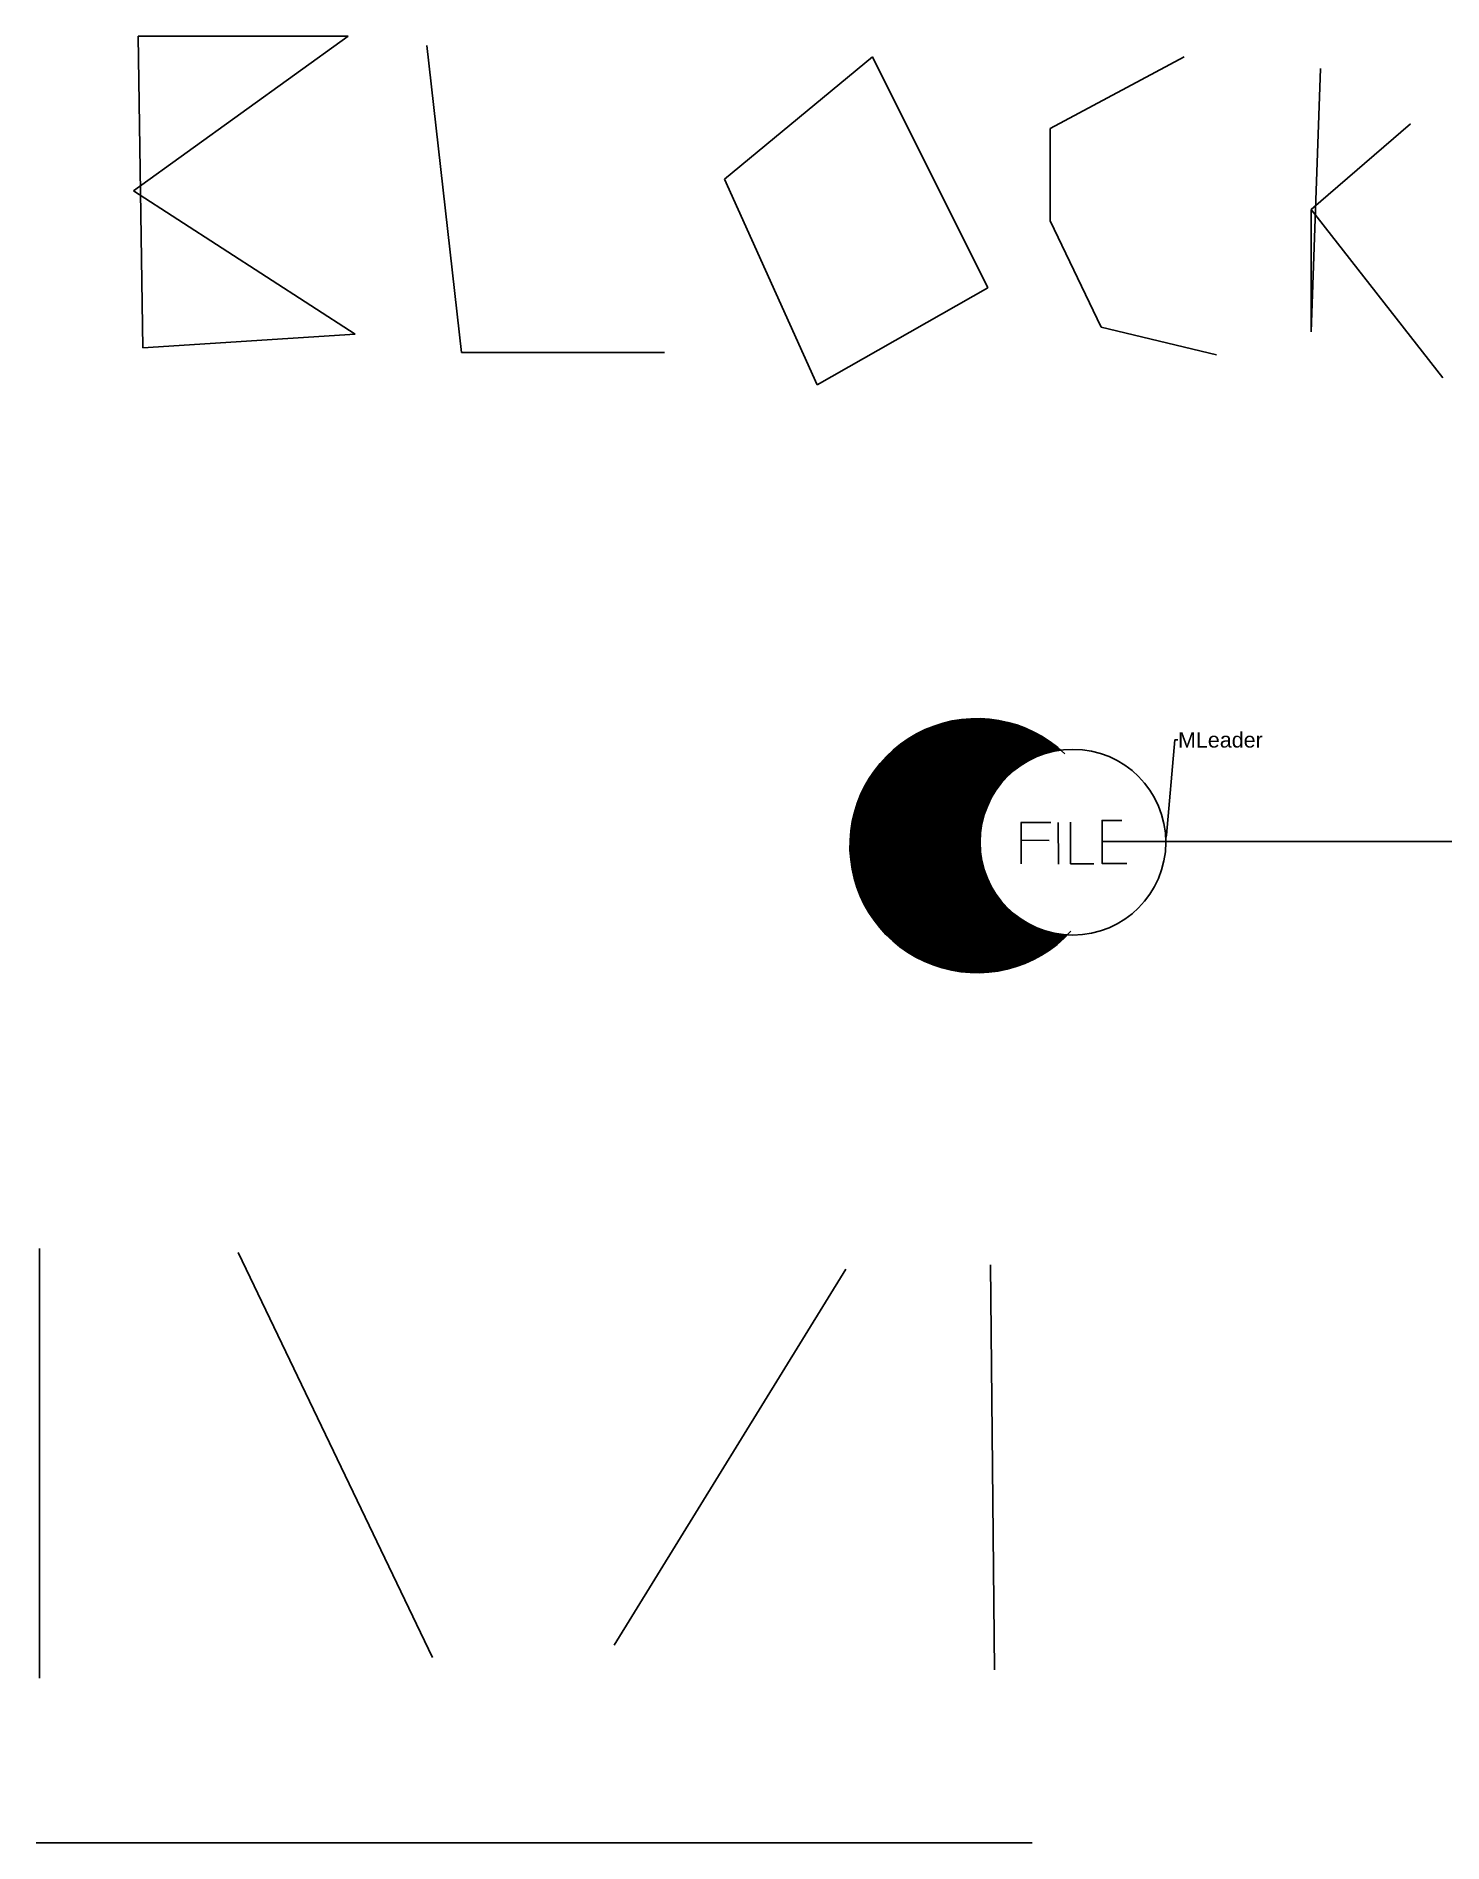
# Model space of a CAD drawing. Header units: inches. Extents: x -314 to 143, y -313 to 275.
import ezdxf
from ezdxf import colors
from ezdxf.entities.mleader import LeaderData, LeaderLine
from ezdxf.math import Vec2, Vec3

# ---------------------------------------------------------------- set-up
doc = ezdxf.new("R2010")
doc.units = ezdxf.units.IN
doc.header["$MEASUREMENT"] = 0
doc.layers.add('Layer1', color=241, linetype='TRACKS')
doc.layers.add('Layer2', color=7, linetype='TRACKS')
doc.layers.add('Layer3', color=7, linetype='TRACKS', true_color=0xffffff)
doc.styles.get("Standard").update_dxf_attribs({"font": 'arial.ttf'})
doc.linetypes.add('TRACKS', pattern='A,0.15,[130,ltypeshp.shx,S=0.25,R=0,X=0,Y=0],0.15', length=0.3)

# ---------------------------------------------------------------- blocks, each defined once
blk = doc.blocks.new('blockLinesLitterL')
for p, q in [((-212.59, 274.56), (-282.45, 224.23)), ((-280.95, 274.56), (-279.45, 173.15)), ((-280.95, 274.56), (-212.59, 274.56)), ((-187.05, 271.55), (-175.78, 171.65)), ((-42.07, 267.8), (-90.14, 227.98)), ((-4.51, 192.68), (-42.07, 267.8)), ((59.34, 267.8), (15.78, 244.51)), ((103.67, 264.04), (100.66, 178.41)), ((15.78, 244.51), (15.78, 214.46)), ((100.66, 218.22), (132.96, 246.01)), ((132.96, 246.01), (100.66, 218.22)), ((-282.45, 224.23), (-210.34, 177.65)), ((-90.14, 227.98), (-60.1, 161.13)), ((100.66, 178.41), (100.66, 218.22)), ((100.66, 218.22), (143.48, 163.38)), ((15.78, 214.46), (32.3, 179.91)), ((-60.1, 161.13), (-4.51, 192.68)), ((-210.34, 177.65), (-279.45, 173.15)), ((32.3, 179.91), (69.86, 170.89)), ((-175.78, 171.65), (-109.68, 171.65))]:
    blk.add_line(p, q)
blk = doc.blocks.new('blockLinesLitterLReal')
at = {"layer": 'Layer1'}
for p, q in [((22.4, 18.9), (22.4, 5.39)), ((22.4, 5.39), (29.93, 5.39))]:
    blk.add_line(p, q, dxfattribs=at)
blk = doc.blocks.new('blockOneLine')
at = {"layer": 'Layer1', "color": 0}
blk.add_line((-126.04, -248.81), (-50.73, -126.49), dxfattribs=at)

msp = doc.modelspace()

# ---------------------------------------------------------------- hatches: boundary and pattern name
h = msp.add_hatch()
h.set_pattern_fill('ANSI31', color=119)
h.paths.add_polyline_path([(19.2, 42.32, 2.317468), (21.37, -17.8, -0.397043), (-7.07, 12.36, -0.376364)])

# ---------------------------------------------------------------- linework, layer by layer
at = {"color": 1}
msp.add_line((6.17, 18.8), (15.97, 18.8), dxfattribs=at)
at = {"color": 6}
msp.add_line((6.29, 18.8), (6.29, 5.39), dxfattribs=at)
msp.add_line((18.39, 18.8), (18.43, 5.19))
at = {"color": 3}
msp.add_line((6.53, 13.01), (15.42, 12.97), dxfattribs=at)
msp.add_ray((32.59, 12.64), (1, 0))
msp.add_lwpolyline([(39.02, 19.45), (32.65, 19.45), (32.65, 5.45), (40.73, 5.45)])
at = {"color": 5}
msp.add_circle((23.15, 12.36), 30.21, dxfattribs=at)
msp.add_arc((-8.06, 11.24), 41.34, 46.23584, 317.68159)
at = {"layer": 'Layer1', "color": 7}
msp.add_line((-248.42, -121.11), (-185.21, -252.84), dxfattribs=at)
at = {"layer": 'Layer1', "color": 7, "true_color": 0xffffff}
msp.add_line((-314.1, -313.11), (9.88, -313.11), dxfattribs=at)
at = {"layer": 'Layer2'}
msp.add_line((-312.98, -119.77), (-312.98, -259.56), dxfattribs=at)
at = {"layer": 'Layer3'}
msp.add_line((-3.66, -125.14), (-2.32, -256.87), dxfattribs=at)

# ---------------------------------------------------------------- block references
msp.add_blockref('blockLinesLitterL', (0, 0))
at = {"layer": 'Layer1'}
msp.add_blockref('blockLinesLitterLReal', (0, 0), dxfattribs=at)
at = {"layer": 'Layer3', "color": 0}
msp.add_blockref('blockOneLine', (0, 0), dxfattribs=at)

# ---------------------------------------------------------------- leaders
ml = msp.add_multileader_mtext('Standard')
ml.set_content('MLeader', color=256)
ml.set_leader_properties()
ml.build(insert=Vec2(0, 0))
ml.multileader.update_dxf_attribs({"dogleg_length": 1, "arrow_head_size": 2})
ctx = ml.context
ctx.base_point, ctx.char_height, ctx.arrow_head_size, ctx.landing_gap_size, ctx.plane_origin = Vec3(57.24, 45.62), 5, 2, 0.09, Vec3(56.69, 45.71)
notes = []
notes.append((ctx, [(0, (1, 1, 0), (56.24, 45.62), (1, 0), 1, [(0, [(53.36, 12.64)], 0, [])])]))
ctx.mtext.insert, ctx.mtext.width, ctx.mtext.defined_height, ctx.mtext.flow_direction = Vec3(57.33, 48.16), 36.4984, 18.24, 5
for ctx, leaders in notes:
    for number, flags, end, landing, length, lines in leaders:
        leader = LeaderData()
        leader.index, (leader.has_last_leader_line, leader.has_dogleg_vector, leader.attachment_direction) = number, flags
        leader.last_leader_point, leader.dogleg_vector, leader.dogleg_length = Vec3(end), Vec3(landing), length
        for number, points, colour, breaks in lines:
            line = LeaderLine()
            line.index, line.vertices, line.color, line.breaks = number, Vec3.list(points), colors.encode_raw_color(colour), breaks
            leader.lines.append(line)
        ctx.leaders.append(leader)

doc.saveas('drawing.dxf')
